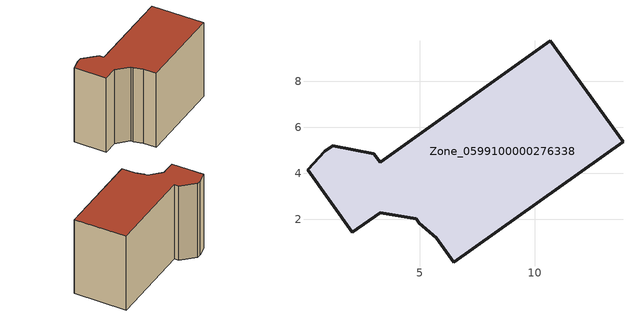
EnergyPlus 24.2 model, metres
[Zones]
Zone_0599100000276338
 floor ground (C_G): 5.71,1.2 4.97,1.84 4.84,2.02 3.27,2.3 2.06,1.44 0.12,4.17 0.87,4.95 1.21,5.2 2.99,4.86 3.27,4.48 10.67,9.77 13.83,5.37 6.47,0.13 z0
 wall outside (C_F): 3.27,2.3 4.84,2.02 4.97,1.84 5.71,1.2 6.47,0.13 13.83,5.37 10.67,9.77 3.27,4.48 2.99,4.86 1.21,5.2 0.87,4.95 0.12,4.17 2.06,1.44 3.27,2.3 z0:8.32
 roof outside (C_R): 5.71,1.2 6.47,0.13 13.83,5.37 10.67,9.77 3.27,4.48 2.99,4.86 1.21,5.2 0.87,4.95 0.12,4.17 2.06,1.44 3.27,2.3 4.84,2.02 4.97,1.84 z8.32
[BUILDING]
Pand.0599100000276338: North Axis=0; Terrain=City; Loads Convergence Tolerance Value=0.04; Temperature Convergence Tolerance Value=0.4; Solar Distribution=FullExterior; Maximum Number of Warmup Days=25; Minimum Number of Warmup Days=1
[Site:Location]
Rotterdam.The.Hague.AP_ZH_NLD Design_Conditions: Latitude=51.96; Longitude=4.45; Time Zone=1; Elevation=-4.5
[SITE:GROUNDTEMPERATURE:BUILDINGSURFACE]
18, 18, 18, 18, 18, 18, 18, 18, 18, 18, 18, 18
[MATERIAL] Thermal Absorptance=0.9; Solar Absorptance=0.7; Visible Absorptance=0.7
Name | Roughness | Thickness | Conductivity | Density | Specific Heat
G.TI.1975-1991 | MediumSmooth | 0.15 | 0.288461 | 540 | 1210
F.TI.1975-1991 | Rough | 0.3 | 0.230769 | 1920 | 840
R.TI.1975-1991 | MediumRough | 0.2 | 0.153846 | 1500 | 1000
[CONSTRUCTION]
C_G: G.TI.1975-1991
C_F: F.TI.1975-1991
C_R: R.TI.1975-1991
[ZONE]
Zone_0599100000276338: Type=1; Multiplier=1; Ceiling Height=Autocalculate; Volume=Autocalculate; Floor Area=autocalculate; Part of Total Floor Area=Yes
[ZONEINFILTRATION:DESIGNFLOWRATE]
Infil_Zone_0599100000276338: Zone or ZoneList or Space or SpaceList=Zone_0599100000276338; Schedule=AlwaysOn; Design Flow Rate Calculation Method=Flow/Area; Flow Rate per Floor Area=0.003; Constant Term Coefficient=1; Temperature Term Coefficient=0; Velocity Term Coefficient=0; Velocity Squared Term Coefficient=0
[HVACTEMPLATE:ZONE:IDEALLOADSAIRSYSTEM]
Zone_0599100000276338: Maximum Heating Supply Air Temperature=50; Minimum Cooling Supply Air Temperature=13; Maximum Heating Supply Air Humidity Ratio=0.0156; Minimum Cooling Supply Air Humidity Ratio=0.0077; Heating Limit=NoLimit; Cooling Limit=NoLimit; Dehumidification Control Type=ConstantSensibleHeatRatio; Cooling Sensible Heat Ratio=0.7; Dehumidification Setpoint=60; Humidification Control Type=None; Humidification Setpoint=30; Outdoor Air Method=None; Outdoor Air Flow Rate per Person=0.00944; Outdoor Air Flow Rate per Zone Floor Area=0; Outdoor Air Flow Rate per Zone=0; Demand Controlled Ventilation Type=None; Outdoor Air Economizer Type=NoEconomizer; Heat Recovery Type=None; Sensible Heat Recovery Effectiveness=0.7; Latent Heat Recovery Effectiveness=0.65
[ZONECONTROL:THERMOSTAT]
ThermostatControl_Zone_0599100000276338: Zone or ZoneList=Zone_0599100000276338; Control Type Schedule=DualSetpointControlType; Control 1=Thermostat_Zone_0599100000276338; Temperature Difference Between Cutout And Setpoint=0
[THERMOSTATSETPOINT:DUALSETPOINT]
Thermostat_Zone_0599100000276338: Heating Setpoint Temperature Schedule=HeatingSetpoint_Zone_0599100000276338; Cooling Setpoint Temperature Schedule=CoolingSetpoint_Zone_0599100000276338
[SCHEDULE:COMPACT]
HeatingSetpoint_Zone_0599100000276338: Through: 12/31, For: AllDays, Until: 24:00, 21
CoolingSetpoint_Zone_0599100000276338: Through: 12/31, For: AllDays, Until: 24:00, 24
DualSetpointControlType: Through: 12/31, For: AllDays, Until: 24:00, 4
AlwaysOn: Through: 12/31, For: AllDays, Until: 24:00, 1
